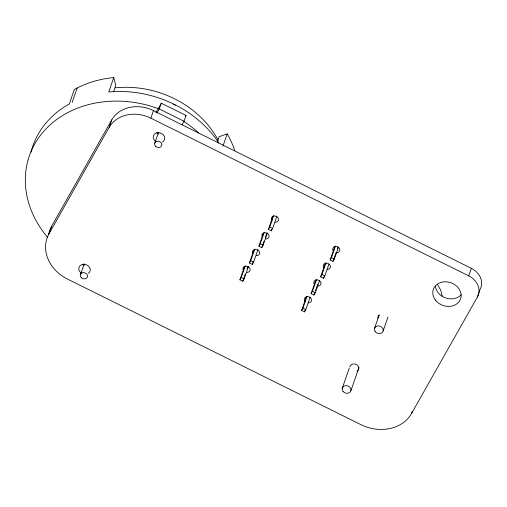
<?xml version="1.0" encoding="UTF-8"?>
<svg xmlns="http://www.w3.org/2000/svg" width="507" height="507" viewBox="0 0 507 507"><rect width="100%" height="100%" fill="white"/><g stroke="black" fill="none" stroke-linecap="round" stroke-linejoin="round"><path stroke-width="0.76" d="M72.14 102.446L77.165 87.996A104.379 87.039 19.2 0 1 113.764 77.558L115.767 85.398L113.505 91.9M49.071 233.683L51.689 226.154L111.825 119.772A31.903 26.598 19.2 0 1 153.463 110.634L471.352 268.349A18.043 15.045 19.2 0 1 480.021 289.503L477.398 297.032L411.545 413.522A38.811 32.359 19.2 0 1 360.895 424.644L67.71 279.18A38.811 32.359 19.2 0 1 49.071 233.683L109.208 127.295L111.825 119.772M113.764 77.558L108.739 92.001A104.379 87.039 19.2 0 1 218.872 142.93M80.505 274.496L84.276 263.659M109.208 127.295A31.903 26.598 19.2 0 1 150.839 118.156L153.463 110.634M156.955 113.093L159.287 108.967L161.302 103.187L186.044 115.463L184.028 121.236L182.083 124.678M154.781 143.101L158.552 132.264M217.414 141.757L219.176 136.7L227.218 133.848A104.379 87.039 19.2 0 1 234.785 150.661M222.947 146.124L227.218 133.848M248.417 266.511L244.114 278.882L242.783 281.239L239.9 279.807L244.456 266.714M239.9 279.807L241.231 277.449L245.28 265.807M242.783 281.239L245.312 273.964M247.086 268.868L247.847 266.688M257.924 249.704L253.614 262.068L252.283 264.426L249.4 262.994L253.963 249.9M249.4 262.994L250.731 260.642L254.787 249M252.283 264.426L253.044 262.246M267.43 232.89L263.12 245.261L261.789 247.619L258.906 246.187L263.463 233.087M258.906 246.187L260.237 243.829L264.293 232.187M261.789 247.619L264.071 241.066M265.332 237.428L266.6 233.79M276.93 216.077L272.62 228.448L271.289 230.805L268.406 229.373L272.969 216.28M268.406 229.373L269.737 227.016L273.793 215.374M271.289 230.805L271.796 229.348M310.145 297.134L305.835 309.504L304.504 311.862L301.621 310.43L306.431 296.608M301.621 310.43L302.952 308.072L307.008 296.43M304.504 311.862L305.265 309.676M319.644 280.327L315.341 292.691L314.004 295.049L311.121 293.616L315.937 279.794M311.121 293.616L312.458 291.265L316.507 279.623M314.004 295.049L314.765 292.869M315.525 290.682L317.807 284.135M328.897 264.242L324.841 275.884L323.51 278.242L320.627 276.809L325.443 262.987M320.627 276.809L321.958 274.452L326.014 262.81M323.51 278.242L324.017 276.784M338.397 247.429L334.347 259.071L333.01 261.428L330.127 259.996L334.69 246.903M330.127 259.996L331.464 257.638L335.514 245.996M333.01 261.428L336.052 252.695M337.32 249.057L338.08 246.877M342.212 388.387L349.177 368.386M350.958 390.542L358.95 367.581M374.432 328.675L379.255 314.841M383.178 330.837L387.994 317.002M411.545 413.522L412.261 411.469M477.398 297.032A18.043 15.045 19.2 0 0 468.734 275.871L471.352 268.349M155.966 112.624L161.302 103.187M185.277 116.813L186.044 115.463M77.165 87.996L74.288 89.593L69.263 104.036L66.778 105.412A104.379 87.039 19.2 0 0 30.965 152.125M115.343 87.85C155.706 83.592 198.776 103.948 218.168 140.173M158.476 108.656L151.999 106.483A104.379 87.039 19.2 0 0 41.39 134.152A104.379 87.039 19.2 0 0 47.677 237.479M173.337 104.214L175.359 105.215M159.287 108.967L184.028 121.236M150.839 118.156L468.734 275.871M269.737 227.016L272.62 228.448M331.464 257.638L334.347 259.071M260.237 243.829L263.12 245.261M321.958 274.452L324.841 275.884M250.731 260.642L253.614 262.068M312.458 291.265L315.341 292.691M241.231 277.449L244.114 278.882M302.952 308.072L305.835 309.504M183.585 121.262L188.357 124.526A104.379 87.039 19.2 0 1 198.674 132.942M437.326 284.243L440.716 290.143L442.218 296.031M48.729 234.069A38.811 32.359 19.2 0 1 51.689 226.154M461.25 294.687A14.437 12.041 19.2 0 1 445.964 298.065A14.437 12.041 19.2 0 1 435.437 286.309M158.507 134.076A5.862 4.893 19.2 0 1 156.866 132.574M84.092 265.712A5.862 4.893 19.2 0 1 82.451 264.21M155.89 141.599A5.862 4.893 19.2 0 1 154.521 134.076A5.862 4.893 19.2 0 1 163.191 134.729A5.862 4.893 19.2 0 1 162.284 142.08M81.475 273.235A5.862 4.893 19.2 0 1 79.954 265.864A5.862 4.893 19.2 0 1 88.427 266.029A5.862 4.893 19.2 0 1 88.446 273.368M377.854 318.225A4.582 3.822 19.2 0 1 379.147 315.253M349.874 367.036A4.582 3.822 19.2 0 1 356.605 364.634A4.582 3.822 19.2 0 1 356.966 371.219M333.359 251.092A3.663 3.055 19.2 0 1 334.766 246.624A3.663 3.055 19.2 0 1 339.779 249.114A3.663 3.055 19.2 0 1 336.629 252.714M323.91 267.81A3.663 3.055 19.2 0 1 325.317 263.342A3.663 3.055 19.2 0 1 330.33 265.833A3.663 3.055 19.2 0 1 327.18 269.432M314.46 284.528A3.663 3.055 19.2 0 1 315.867 280.06A3.663 3.055 19.2 0 1 320.88 282.551A3.663 3.055 19.2 0 1 317.731 286.151M305.005 301.247A3.663 3.055 19.2 0 1 306.418 296.779A3.663 3.055 19.2 0 1 311.425 299.269A3.663 3.055 19.2 0 1 308.275 302.869M243.626 270.789A3.663 3.055 19.2 0 1 245.039 266.327A3.663 3.055 19.2 0 1 250.046 268.811A3.663 3.055 19.2 0 1 246.896 272.411M252.765 253.582A3.663 3.055 19.2 0 1 254.869 249.514A3.663 3.055 19.2 0 1 259.546 252.277A3.663 3.055 19.2 0 1 256.346 255.693M262.214 236.864A3.663 3.055 19.2 0 1 264.324 232.795A3.663 3.055 19.2 0 1 268.995 235.559A3.663 3.055 19.2 0 1 265.801 238.981M271.98 220.64A3.663 3.055 19.2 0 1 273.387 216.172A3.663 3.055 19.2 0 1 278.4 218.663A3.663 3.055 19.2 0 1 275.25 222.262M435.355 300.024A14.437 12.041 19.2 0 0 459.843 300.499A14.437 12.041 19.2 0 0 445.666 281.784A14.437 12.041 19.2 0 0 435.355 300.024M375.18 331.61A4.512 3.764 19.2 0 0 382.836 331.755A4.512 3.764 19.2 0 0 378.406 325.906A4.512 3.764 19.2 0 0 375.18 331.61M342.96 391.315A4.512 3.764 19.2 0 0 350.61 391.461A4.512 3.764 19.2 0 0 346.18 385.618A4.512 3.764 19.2 0 0 342.96 391.315M81.304 277.627A3.695 3.08 19.2 0 0 87.438 277.037A3.695 3.08 19.2 0 0 83.173 272.627A3.695 3.08 19.2 0 0 81.304 277.627M155.579 146.231A3.695 3.08 19.2 0 0 161.72 145.642A3.695 3.08 19.2 0 0 157.449 141.238A3.695 3.08 19.2 0 0 155.579 146.231"/></g></svg>
